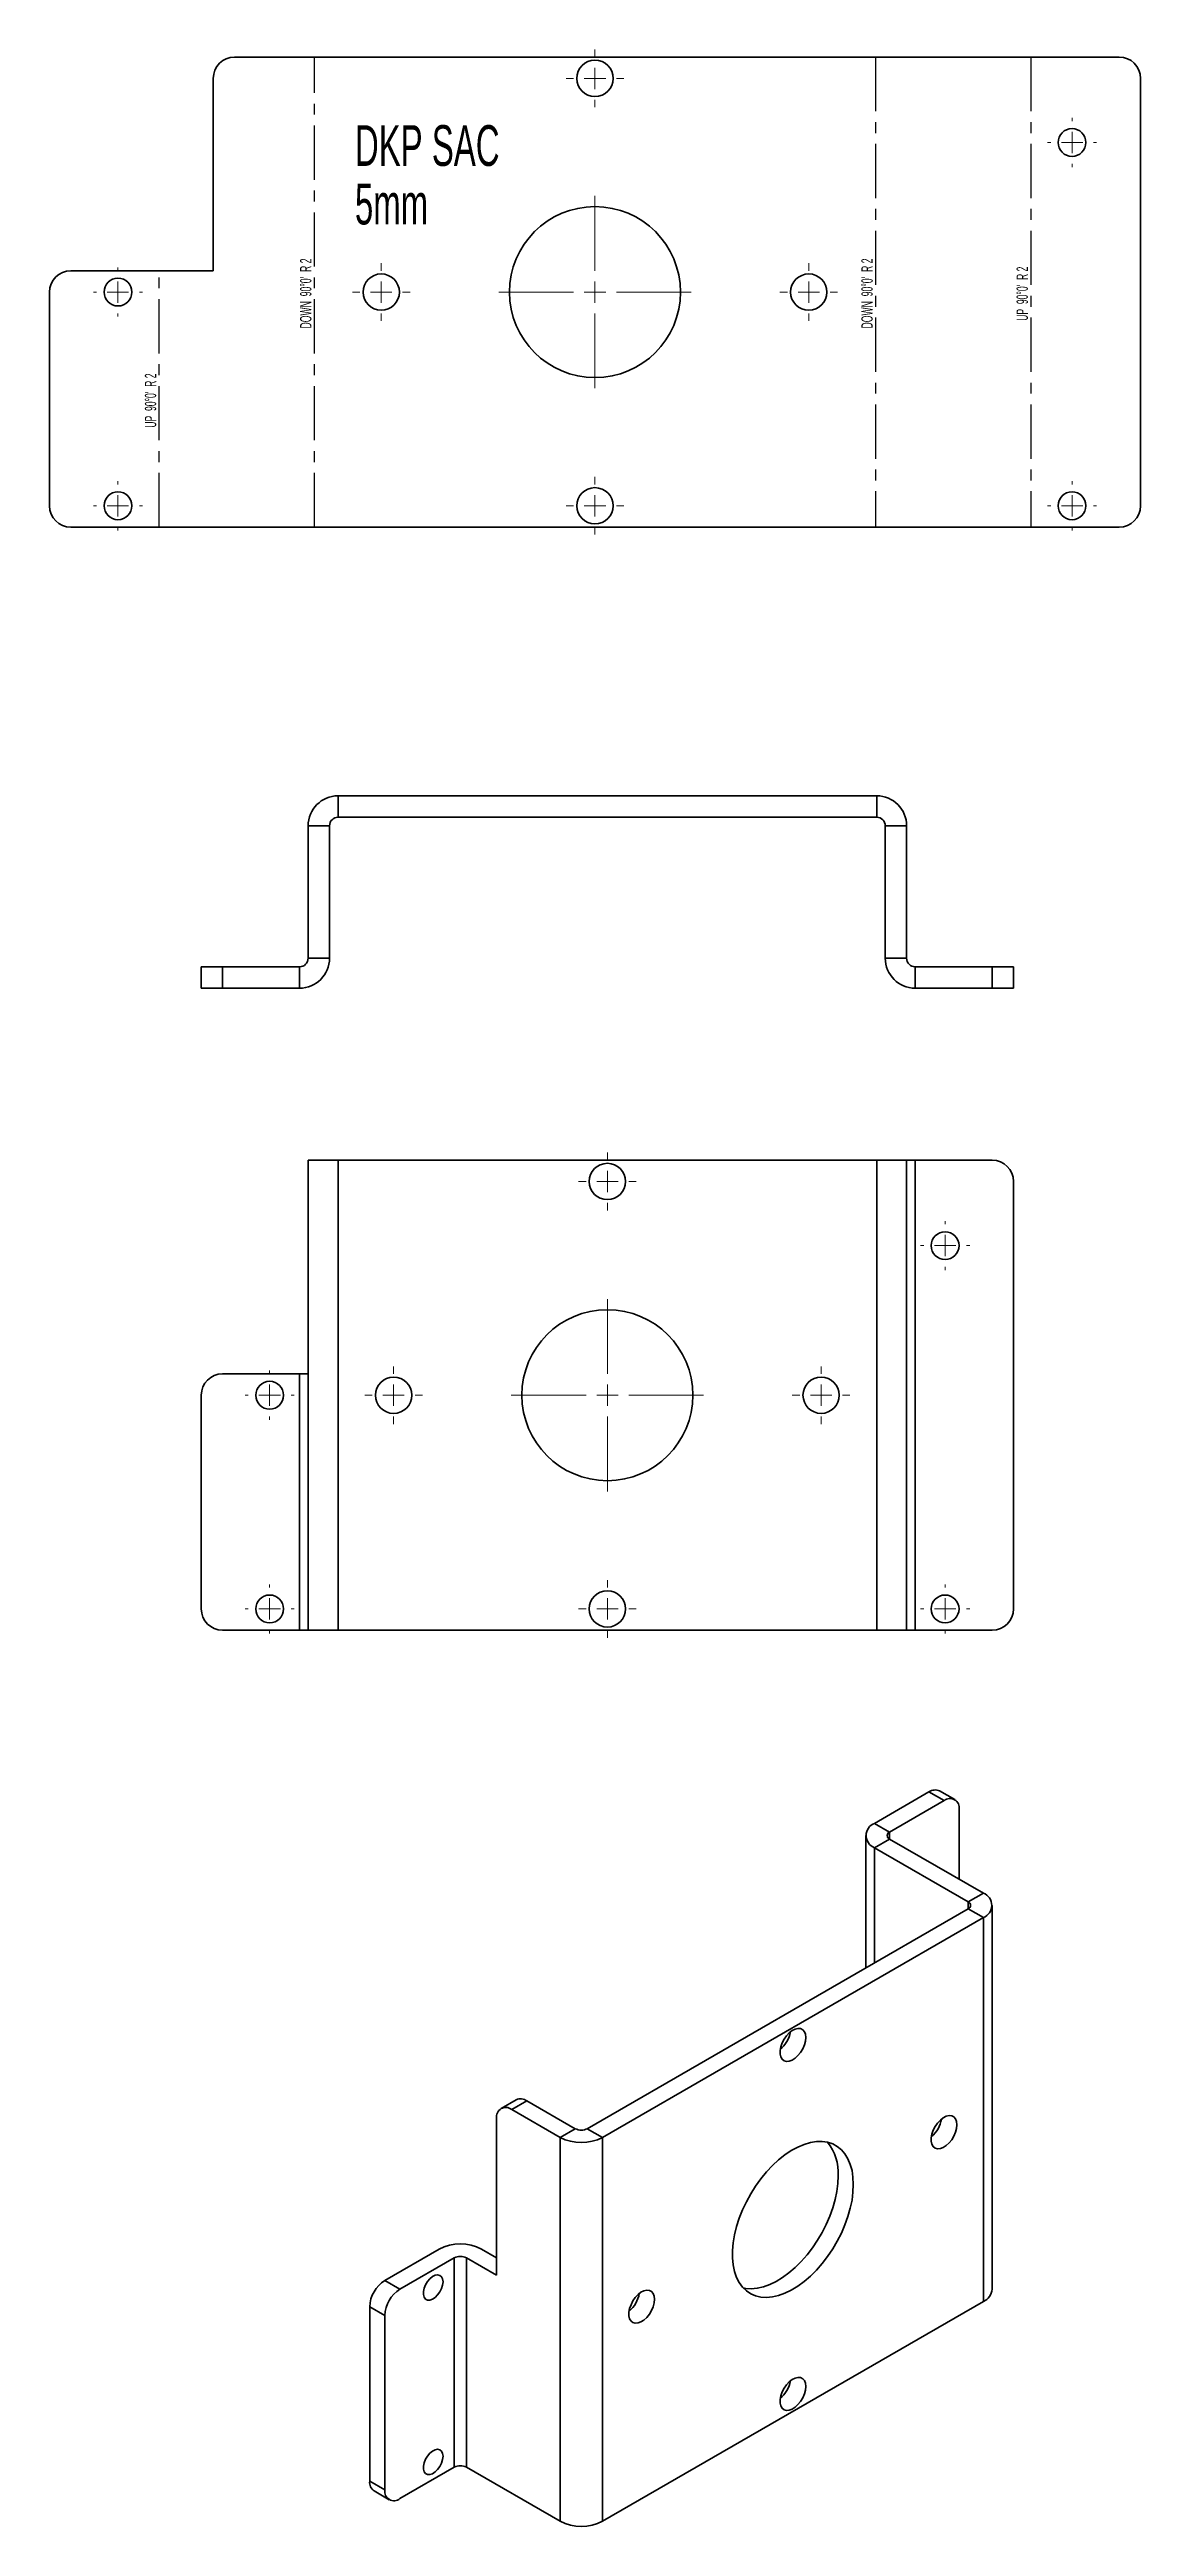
# Model space of a CAD drawing. Header units: millimetres. Extents: x -312 to -57, y -375 to 204.
import ezdxf

# ---------------------------------------------------------------- set-up
doc = ezdxf.new("R2010")
doc.units = ezdxf.units.MM
doc.linetypes.add('CENTERX2', pattern=[20.32, 12.7, -2.54, 2.54, -2.54])
doc.styles.add('SLDTEXTSTYLE0', font='TXT', dxfattribs={"width": 0.5675})
doc.styles.add('SLDTEXTSTYLE1', font='TXT', dxfattribs={"width": 0.572187})
doc.styles.add('SLDTEXTSTYLE2', font='TXT', dxfattribs={"width": 0.605})

# ---------------------------------------------------------------- blocks, each defined once
blk = doc.blocks.new('SW_NOTE_0')
at = {"color": 0, "linetype": 'Continuous', "lineweight": 0, "char_height": 9.525, "attachment_point": 1, "style": 'SLDTEXTSTYLE2'}
for s, insert in [('DKP SAC', (0, 12.28)), ('5mm', (0, -1.42))]:
    blk.add_mtext(s, dxfattribs=dict(at, insert=insert))
blk = doc.blocks.new('SW_CENTERMARKSYMBOL_0')
at = {"color": 0, "linetype": 'Continuous', "lineweight": 18}
for p, q in [((0, 5), (0, 6.75)), ((-5, 0), (-6.75, 0)), ((0, 0), (-2.5, 0)), ((0, 0), (0, 2.5)), ((0, 0), (0, -2.5)), ((0, 0), (2.5, 0)), ((5, 0), (6.75, 0)), ((0, -5), (0, -6.75))]:
    blk.add_line(p, q, dxfattribs=at)
blk = doc.blocks.new('SW_CENTERMARKSYMBOL_1')
at = {"color": 0, "linetype": 'Continuous', "lineweight": 18}
for p, q in [((0, 5), (0, 6.75)), ((-5, 0), (-6.75, 0)), ((0, 0), (-2.5, 0)), ((0, 0), (0, 2.5)), ((0, 0), (0, -2.5)), ((0, 0), (2.5, 0)), ((5, 0), (6.75, 0)), ((0, -5), (0, -6.75))]:
    blk.add_line(p, q, dxfattribs=at)
blk = doc.blocks.new('SW_CENTERMARKSYMBOL_2')
at = {"color": 0, "linetype": 'Continuous', "lineweight": 18}
for p, q in [((0, 5), (0, 6.75)), ((-5, 0), (-6.75, 0)), ((0, 0), (-2.5, 0)), ((0, 0), (0, 2.5)), ((0, 0), (0, -2.5)), ((0, 0), (2.5, 0)), ((5, 0), (6.75, 0)), ((0, -5), (0, -6.75))]:
    blk.add_line(p, q, dxfattribs=at)
blk = doc.blocks.new('SW_CENTERMARKSYMBOL_3')
at = {"color": 0, "linetype": 'Continuous', "lineweight": 18}
for p, q in [((0, 5), (0, 6.75)), ((-5, 0), (-6.75, 0)), ((0, 0), (-2.5, 0)), ((0, 0), (0, 2.5)), ((0, 0), (0, -2.5)), ((0, 0), (2.5, 0)), ((5, 0), (6.75, 0)), ((0, -5), (0, -6.75))]:
    blk.add_line(p, q, dxfattribs=at)
blk = doc.blocks.new('SW_CENTERMARKSYMBOL_4')
at = {"color": 0, "linetype": 'Continuous', "lineweight": 18}
for p, q in [((0, 5), (0, 22.5)), ((-5, 0), (-22.5, 0)), ((0, 0), (-2.5, 0)), ((0, 0), (0, 2.5)), ((0, 0), (0, -2.5)), ((0, 0), (2.5, 0)), ((5, 0), (22.5, 0)), ((0, -5), (0, -22.5))]:
    blk.add_line(p, q, dxfattribs=at)
blk = doc.blocks.new('SW_CENTERMARKSYMBOL_5')
at = {"color": 0, "linetype": 'Continuous', "lineweight": 18}
for p, q in [((-5, 0), (-5.75, 0)), ((0, 0), (-2.5, 0)), ((0, 5), (0, 5.75)), ((0, 0), (0, 2.5)), ((0, 0), (0, -2.5)), ((0, 0), (2.5, 0)), ((5, 0), (5.75, 0)), ((0, -5), (0, -5.75))]:
    blk.add_line(p, q, dxfattribs=at)
blk = doc.blocks.new('SW_CENTERMARKSYMBOL_6')
at = {"color": 0, "linetype": 'Continuous', "lineweight": 18}
for p, q in [((-5, 0), (-5.75, 0)), ((0, 0), (-2.5, 0)), ((0, 5), (0, 5.75)), ((0, 0), (0, 2.5)), ((0, 0), (0, -2.5)), ((0, 0), (2.5, 0)), ((5, 0), (5.75, 0)), ((0, -5), (0, -5.75))]:
    blk.add_line(p, q, dxfattribs=at)
blk = doc.blocks.new('SW_CENTERMARKSYMBOL_7')
at = {"color": 0, "linetype": 'Continuous', "lineweight": 18}
for p, q in [((-5, 0), (-5.75, 0)), ((0, 0), (-2.5, 0)), ((0, 5), (0, 5.75)), ((0, 0), (0, 2.5)), ((0, 0), (0, -2.5)), ((0, 0), (2.5, 0)), ((5, 0), (5.75, 0)), ((0, -5), (0, -5.75))]:
    blk.add_line(p, q, dxfattribs=at)
blk = doc.blocks.new('SW_CENTERMARKSYMBOL_8')
at = {"color": 0, "linetype": 'Continuous', "lineweight": 18}
for p, q in [((-5, 0), (-5.75, 0)), ((0, 0), (-2.5, 0)), ((0, 5), (0, 5.75)), ((0, 0), (0, 2.5)), ((0, 0), (0, -2.5)), ((0, 0), (2.5, 0)), ((5, 0), (5.75, 0)), ((0, -5), (0, -5.75))]:
    blk.add_line(p, q, dxfattribs=at)
blk = doc.blocks.new('SW_CENTERMARKSYMBOL_9')
at = {"color": 0, "linetype": 'Continuous', "lineweight": 18}
for p, q in [((0, 5), (0, 6.75)), ((-5, 0), (-6.75, 0)), ((0, 0), (-2.5, 0)), ((0, 0), (0, 2.5)), ((0, 0), (0, -2.5)), ((0, 0), (2.5, 0)), ((5, 0), (6.75, 0)), ((0, -5), (0, -6.75))]:
    blk.add_line(p, q, dxfattribs=at)
blk = doc.blocks.new('SW_CENTERMARKSYMBOL_10')
at = {"color": 0, "linetype": 'Continuous', "lineweight": 18}
for p, q in [((0, 5), (0, 6.75)), ((-5, 0), (-6.75, 0)), ((0, 0), (-2.5, 0)), ((0, 0), (0, 2.5)), ((0, 0), (0, -2.5)), ((0, 0), (2.5, 0)), ((5, 0), (6.75, 0)), ((0, -5), (0, -6.75))]:
    blk.add_line(p, q, dxfattribs=at)
blk = doc.blocks.new('SW_CENTERMARKSYMBOL_11')
at = {"color": 0, "linetype": 'Continuous', "lineweight": 18}
for p, q in [((0, 5), (0, 6.75)), ((-5, 0), (-6.75, 0)), ((0, 0), (-2.5, 0)), ((0, 0), (0, 2.5)), ((0, 0), (0, -2.5)), ((0, 0), (2.5, 0)), ((5, 0), (6.75, 0)), ((0, -5), (0, -6.75))]:
    blk.add_line(p, q, dxfattribs=at)
blk = doc.blocks.new('SW_CENTERMARKSYMBOL_12')
at = {"color": 0, "linetype": 'Continuous', "lineweight": 18}
for p, q in [((0, 5), (0, 6.75)), ((-5, 0), (-6.75, 0)), ((0, 0), (-2.5, 0)), ((0, 0), (0, 2.5)), ((0, 0), (0, -2.5)), ((0, 0), (2.5, 0)), ((5, 0), (6.75, 0)), ((0, -5), (0, -6.75))]:
    blk.add_line(p, q, dxfattribs=at)
blk = doc.blocks.new('SW_CENTERMARKSYMBOL_13')
at = {"color": 0, "linetype": 'Continuous', "lineweight": 18}
for p, q in [((0, 5), (0, 22.5)), ((-5, 0), (-22.5, 0)), ((0, 0), (-2.5, 0)), ((0, 0), (0, 2.5)), ((0, 0), (0, -2.5)), ((0, 0), (2.5, 0)), ((5, 0), (22.5, 0)), ((0, -5), (0, -22.5))]:
    blk.add_line(p, q, dxfattribs=at)
blk = doc.blocks.new('SW_CENTERMARKSYMBOL_14')
at = {"color": 0, "linetype": 'Continuous', "lineweight": 18}
for p, q in [((-5, 0), (-5.75, 0)), ((0, 0), (-2.5, 0)), ((0, 5), (0, 5.75)), ((0, 0), (0, 2.5)), ((0, 0), (0, -2.5)), ((0, 0), (2.5, 0)), ((5, 0), (5.75, 0)), ((0, -5), (0, -5.75))]:
    blk.add_line(p, q, dxfattribs=at)
blk = doc.blocks.new('SW_CENTERMARKSYMBOL_15')
at = {"color": 0, "linetype": 'Continuous', "lineweight": 18}
for p, q in [((-5, 0), (-5.75, 0)), ((0, 0), (-2.5, 0)), ((0, 5), (0, 5.75)), ((0, 0), (0, 2.5)), ((0, 0), (0, -2.5)), ((0, 0), (2.5, 0)), ((5, 0), (5.75, 0)), ((0, -5), (0, -5.75))]:
    blk.add_line(p, q, dxfattribs=at)
blk = doc.blocks.new('SW_CENTERMARKSYMBOL_16')
at = {"color": 0, "linetype": 'Continuous', "lineweight": 18}
for p, q in [((-5, 0), (-5.75, 0)), ((0, 0), (-2.5, 0)), ((0, 5), (0, 5.75)), ((0, 0), (0, 2.5)), ((0, 0), (0, -2.5)), ((0, 0), (2.5, 0)), ((5, 0), (5.75, 0)), ((0, -5), (0, -5.75))]:
    blk.add_line(p, q, dxfattribs=at)
blk = doc.blocks.new('SW_CENTERMARKSYMBOL_17')
at = {"color": 0, "linetype": 'Continuous', "lineweight": 18}
for p, q in [((-5, 0), (-5.75, 0)), ((0, 0), (-2.5, 0)), ((0, 5), (0, 5.75)), ((0, 0), (0, 2.5)), ((0, 0), (0, -2.5)), ((0, 0), (2.5, 0)), ((5, 0), (5.75, 0)), ((0, -5), (0, -5.75))]:
    blk.add_line(p, q, dxfattribs=at)

msp = doc.modelspace()

# ---------------------------------------------------------------- linework, layer by layer
at = {"color": 7, "linetype": 'Continuous', "lineweight": 35}
for p, q in [((-273.41, 152.63), (-273.41, 197.63)), ((-61.53, 202.63), (-268.41, 202.63)), ((-56.53, 197.63), (-56.53, 97.63)), ((-273.41, 152.63), (-306.7, 152.63)), ((-311.7, 147.63), (-311.7, 97.63)), ((-61.53, 92.63), (-306.7, 92.63)), ((-244.22, 29.77), (-244.22, 24.77)), ((-118.22, 29.77), (-244.22, 29.77)), ((-118.22, 24.77), (-118.22, 29.77)), ((-118.22, 24.77), (-244.22, 24.77)), ((-246.22, 22.77), (-251.22, 22.77)), ((-251.22, 22.77), (-251.22, -8.23)), ((-246.22, 22.77), (-246.22, -8.23)), ((-111.22, 22.77), (-116.22, 22.77)), ((-116.22, -8.23), (-116.22, 22.77)), ((-111.22, -8.23), (-111.22, 22.77)), ((-276.22, -15.23), (-276.22, -10.23)), ((-276.22, -10.23), (-271.22, -10.23)), ((-271.22, -10.23), (-271.22, -15.23)), ((-253.22, -10.23), (-271.22, -10.23)), ((-253.22, -15.23), (-253.22, -10.23)), ((-251.22, -8.23), (-246.22, -8.23)), ((-116.22, -8.23), (-111.22, -8.23)), ((-109.22, -10.23), (-109.22, -15.23)), ((-91.22, -10.23), (-109.22, -10.23)), ((-91.22, -15.23), (-91.22, -10.23)), ((-91.22, -10.23), (-86.22, -10.23)), ((-86.22, -10.23), (-86.22, -15.23)), ((-271.22, -15.23), (-276.22, -15.23)), ((-253.22, -15.23), (-271.22, -15.23)), ((-91.22, -15.23), (-109.22, -15.23)), ((-86.22, -15.23), (-91.22, -15.23)), ((-251.22, -55.46), (-251.22, -165.46)), ((-244.22, -55.46), (-251.22, -55.46)), ((-244.22, -55.46), (-244.22, -165.46)), ((-118.22, -55.46), (-244.22, -55.46)), ((-118.22, -55.46), (-118.22, -165.46)), ((-111.22, -55.46), (-118.22, -55.46)), ((-111.22, -55.46), (-111.22, -165.46)), ((-109.22, -55.46), (-111.22, -55.46)), ((-109.22, -55.46), (-109.22, -165.46)), ((-91.22, -55.46), (-109.22, -55.46)), ((-86.22, -60.46), (-86.22, -160.46)), ((-271.22, -105.46), (-253.22, -105.46)), ((-253.22, -105.46), (-253.22, -165.46)), ((-253.22, -105.46), (-251.22, -105.46)), ((-276.22, -110.46), (-276.22, -160.46)), ((-253.22, -165.46), (-271.22, -165.46)), ((-251.22, -165.46), (-253.22, -165.46)), ((-244.22, -165.46), (-251.22, -165.46)), ((-118.22, -165.46), (-244.22, -165.46)), ((-111.22, -165.46), (-118.22, -165.46)), ((-109.22, -165.46), (-111.22, -165.46)), ((-91.22, -165.46), (-109.22, -165.46)), ((-106.01, -203.28), (-118.74, -210.63)), ((-102.47, -205.32), (-115.2, -212.67)), ((-102.47, -205.32), (-106.01, -203.28)), ((-99.97, -205.08), (-103.51, -203.04)), ((-98.94, -207.37), (-98.94, -223.69)), ((-120.79, -213.49), (-120.79, -244.47)), ((-118.74, -210.63), (-115.2, -212.67)), ((-115.2, -214.31), (-118.74, -216.35)), ((-115.2, -212.67), (-115.2, -214.31)), ((-115.2, -214.31), (-93.28, -226.96)), ((-118.74, -216.35), (-96.82, -229)), ((-118.74, -216.35), (-118.74, -243.29)), ((-96.82, -230.63), (-185.91, -282.07)), ((-96.82, -229), (-93.28, -226.96)), ((-96.82, -229), (-96.82, -230.63)), ((-93.28, -232.67), (-96.82, -230.63)), ((-91.23, -319.64), (-91.23, -229.82)), ((-93.28, -232.67), (-182.38, -284.11)), ((-93.28, -232.67), (-93.28, -322.49)), ((-202.55, -275.29), (-206.09, -277.33)), ((-200.05, -275.54), (-203.59, -277.58)), ((-192.27, -284.11), (-203.59, -277.58)), ((-188.74, -282.07), (-200.05, -275.54)), ((-207.12, -316.36), (-207.12, -279.62)), ((-192.27, -284.11), (-188.74, -282.07)), ((-185.91, -282.07), (-182.38, -284.11)), ((-192.27, -284.11), (-192.27, -373.93)), ((-182.38, -284.11), (-182.38, -373.93)), ((-233.29, -317.59), (-220.56, -310.24)), ((-229.75, -319.63), (-217.02, -312.28)), ((-217.02, -312.28), (-217.02, -361.27)), ((-214.19, -312.28), (-214.19, -361.27)), ((-207.12, -316.36), (-214.19, -312.28)), ((-207.12, -312.28), (-210.66, -310.24)), ((-233.29, -317.59), (-229.75, -319.63)), ((-233.29, -325.75), (-236.82, -323.71)), ((-236.82, -323.71), (-236.82, -364.54)), ((-93.28, -322.49), (-182.38, -373.93)), ((-233.29, -325.75), (-233.29, -366.58)), ((-236.82, -364.54), (-233.29, -366.58)), ((-217.02, -361.27), (-229.75, -368.62)), ((-192.27, -373.93), (-214.19, -361.27)), ((-235.79, -366.83), (-232.25, -368.87))]:
    msp.add_line(p, q, dxfattribs=at)
at = {"color": 7, "linetype": 'CENTERX2'}
for p, q in [((-249.76, 92.63), (-249.76, 202.63)), ((-118.47, 202.63), (-118.47, 92.63)), ((-82.18, 202.63), (-82.18, 92.63)), ((-286.06, 92.63), (-286.06, 152.63))]:
    msp.add_line(p, q, dxfattribs=at)
at = {"color": 7, "linetype": 'Continuous', "lineweight": 35, "flags": 128}
for points in [[(-134.82, -260.74), (-134.9, -259.99), (-135.14, -259.37), (-135.53, -258.91), (-136.03, -258.65), (-136.64, -258.6), (-137.31, -258.76), (-138, -259.11), (-138.69, -259.65), (-139.33, -260.34), (-139.89, -261.14), (-140.34, -262.02), (-140.65, -262.92), (-140.81, -263.79), (-140.81, -264.6), (-140.65, -265.29), (-140.34, -265.83), (-139.89, -266.19), (-139.33, -266.35), (-138.69, -266.3), (-138, -266.04), (-137.31, -265.59), (-136.64, -264.97), (-136.03, -264.22), (-135.53, -263.38), (-135.14, -262.48), (-134.9, -261.59), (-134.82, -260.74)], [(-99.47, -281.16), (-99.55, -280.4), (-99.79, -279.78), (-100.17, -279.33), (-100.68, -279.07), (-101.28, -279.02), (-101.95, -279.17), (-102.65, -279.53), (-103.33, -280.06), (-103.97, -280.75), (-104.53, -281.56), (-104.98, -282.43), (-105.3, -283.33), (-105.46, -284.21), (-105.46, -285.02), (-105.3, -285.71), (-104.98, -286.25), (-104.53, -286.61), (-103.97, -286.76), (-103.33, -286.71), (-102.65, -286.46), (-101.95, -286.01), (-101.28, -285.39), (-100.68, -284.64), (-100.17, -283.79), (-99.79, -282.9), (-99.55, -282), (-99.47, -281.16)], [(-123.69, -295.14), (-123.77, -293.45), (-124, -291.87), (-124.4, -290.42), (-124.95, -289.12), (-125.64, -287.98), (-126.48, -287.01), (-127.44, -286.22), (-128.51, -285.63), (-129.7, -285.24), (-130.97, -285.06), (-132.33, -285.08), (-133.74, -285.31), (-135.21, -285.74), (-136.7, -286.37), (-138.2, -287.19), (-139.7, -288.2), (-141.18, -289.37), (-142.62, -290.71), (-144.01, -292.18), (-145.33, -293.79), (-146.56, -295.5), (-147.69, -297.3), (-148.71, -299.16), (-149.61, -301.08), (-150.38, -303.02), (-151, -304.96), (-151.47, -306.88), (-151.79, -308.76), (-151.95, -310.58), (-151.95, -312.32), (-151.79, -313.96), (-151.47, -315.47), (-151, -316.85), (-150.38, -318.08), (-149.61, -319.13), (-148.71, -320.01), (-147.69, -320.7), (-146.56, -321.19), (-145.33, -321.48), (-144.01, -321.56), (-142.62, -321.43), (-141.18, -321.1), (-139.7, -320.57), (-138.2, -319.84), (-136.7, -318.93), (-135.21, -317.84), (-133.74, -316.58), (-132.33, -315.17), (-130.97, -313.63), (-129.7, -311.97), (-128.51, -310.21), (-127.44, -308.38), (-126.48, -306.49), (-125.64, -304.56), (-124.95, -302.61), (-124.4, -300.68), (-124, -298.77), (-123.77, -296.92), (-123.69, -295.14)], [(-149.44, -319.33), (-148.86, -319.43), (-147.55, -319.52), (-146.16, -319.39), (-144.72, -319.06), (-143.24, -318.53), (-141.74, -317.8), (-140.23, -316.89), (-138.74, -315.8), (-137.28, -314.54), (-135.86, -313.13), (-134.51, -311.59), (-133.23, -309.93), (-132.05, -308.17), (-130.97, -306.34), (-130.01, -304.45), (-129.18, -302.52), (-128.48, -300.57), (-127.94, -298.64), (-127.54, -296.73), (-127.3, -294.88), (-127.22, -293.1)], [(-219.67, -317.89), (-219.76, -317.23), (-220.01, -316.71), (-220.4, -316.38), (-220.92, -316.25), (-221.51, -316.35), (-222.13, -316.66), (-222.74, -317.16), (-223.3, -317.82), (-223.76, -318.58), (-224.08, -319.38), (-224.25, -320.17), (-224.25, -320.9), (-224.08, -321.5), (-223.76, -321.92), (-223.3, -322.15), (-222.74, -322.17), (-222.13, -321.96), (-221.51, -321.55), (-220.92, -320.97), (-220.4, -320.25), (-220.01, -319.47), (-219.76, -318.66), (-219.67, -317.89)], [(-170.18, -321.98), (-170.26, -321.22), (-170.5, -320.6), (-170.88, -320.15), (-171.39, -319.89), (-171.99, -319.84), (-172.66, -319.99), (-173.36, -320.35), (-174.04, -320.88), (-174.69, -321.57), (-175.24, -322.38), (-175.69, -323.25), (-176.01, -324.15), (-176.17, -325.03), (-176.17, -325.84), (-176.01, -326.53), (-175.69, -327.07), (-175.24, -327.43), (-174.69, -327.58), (-174.04, -327.53), (-173.36, -327.28), (-172.66, -326.83), (-171.99, -326.21), (-171.39, -325.46), (-170.88, -324.61), (-170.5, -323.72), (-170.26, -322.82), (-170.18, -321.98)], [(-134.82, -342.39), (-134.9, -341.64), (-135.14, -341.02), (-135.53, -340.57), (-136.03, -340.31), (-136.64, -340.25), (-137.31, -340.41), (-138, -340.76), (-138.69, -341.3), (-139.33, -341.99), (-139.89, -342.79), (-140.34, -343.67), (-140.65, -344.57), (-140.81, -345.45), (-140.81, -346.25), (-140.65, -346.95), (-140.34, -347.48), (-139.89, -347.84), (-139.33, -348), (-138.69, -347.95), (-138, -347.69), (-137.31, -347.24), (-136.64, -346.63), (-136.03, -345.88), (-135.53, -345.03), (-135.14, -344.14), (-134.9, -343.24), (-134.82, -342.39)], [(-219.67, -358.72), (-219.76, -358.05), (-220.01, -357.54), (-220.4, -357.2), (-220.92, -357.08), (-221.51, -357.18), (-222.13, -357.49), (-222.74, -357.99), (-223.3, -358.65), (-223.76, -359.4), (-224.08, -360.21), (-224.25, -361), (-224.25, -361.72), (-224.08, -362.32), (-223.76, -362.75), (-223.3, -362.98), (-222.74, -362.99), (-222.13, -362.79), (-221.51, -362.38), (-220.92, -361.79), (-220.4, -361.08), (-220.01, -360.29), (-219.76, -359.49), (-219.67, -358.72)]]:
    msp.add_lwpolyline(points, dxfattribs=at)
at = {"color": 7, "linetype": 'Continuous', "lineweight": 35}
for centre, radius in [((-184.12, 197.63), 4.25), ((-72.53, 182.63), 3.25), ((-184.12, 147.63), 20), ((-295.7, 147.63), 3.25), ((-234.12, 147.63), 4.25), ((-134.12, 147.63), 4.25), ((-295.7, 97.63), 3.25), ((-184.12, 97.63), 4.25), ((-72.53, 97.63), 3.25), ((-181.22, -60.46), 4.25), ((-102.22, -75.46), 3.25), ((-181.22, -110.46), 20), ((-260.22, -110.46), 3.25), ((-231.22, -110.46), 4.25), ((-131.22, -110.46), 4.25), ((-181.22, -160.46), 4.25), ((-260.22, -160.46), 3.25), ((-102.22, -160.46), 3.25)]:
    msp.add_circle(centre, radius, dxfattribs=at)
for centre, radius, start, end in [((-268.41, 197.63), 5, 90, 180), ((-61.53, 197.63), 5, 0, 90), ((-306.7, 147.63), 5, 90, 180), ((-306.7, 97.63), 5, 180, 270), ((-61.53, 97.63), 5, 270, 0), ((-244.22, 22.77), 7, 90, 180), ((-118.22, 22.77), 7, 0, 90), ((-244.22, 22.77), 2, 90, 180), ((-118.22, 22.77), 2, 0, 90), ((-253.22, -8.23), 7, 270, 0), ((-253.22, -8.23), 2, 270, 0), ((-109.22, -8.23), 7, 180, 270), ((-109.22, -8.23), 2, 180, 270), ((-91.22, -60.46), 5, 0, 90), ((-271.22, -110.46), 5, 90, 180), ((-271.22, -160.46), 5, 180, 270), ((-91.22, -160.46), 5, 270, 0), ((-104.54, -205.33), 2.51, 65.69288, 125.61758), ((-101.09, -207.02), 2.18, 350.78596, 129.20329), ((-117.65, -213.49), 3.06, 110.78342, 249.21658), ((-114.89, -213.49), 0.873, 110.78342, 249.21658), ((-97.12, -229.82), 0.873, 290.78342, 69.21658), ((-94.36, -229.82), 3.06, 290.78342, 69.21658), ((-145.1, -258.28), 6.78, 309.63191, 350.37347), ((-204.97, -279.27), 2.18, 50.79671, 189.21404), ((-201.52, -277.58), 2.51, 54.38242, 114.30712), ((-187.32, -279.34), 3.07, 242.60967, 297.39033), ((-109.74, -278.69), 6.78, 309.63191, 350.37347), ((-187.32, -274.56), 10.76, 242.60967, 297.39033), ((-138.6, -292.42), 11.4, 356.61271, 39.09154), ((-215.61, -319.79), 10.76, 62.60967, 117.39033), ((-215.61, -315.01), 3.07, 62.60967, 117.39033), ((-229.15, -324.06), 7.68, 122.60548, 177.39452), ((-225.61, -326.1), 7.68, 122.60548, 177.39452), ((-180.45, -319.51), 6.78, 309.63191, 350.37347), ((-94.73, -319.29), 3.52, 294.37466, 354.3052), ((-145.1, -339.93), 6.78, 309.63191, 350.37347), ((-234.37, -364.81), 2.46, 173.70115, 234.98667), ((-215.61, -364), 3.07, 62.60967, 117.39033), ((-231.13, -366.93), 2.18, 170.78596, 309.20329), ((-187.32, -364.37), 10.76, 242.60967, 297.39033)]:
    msp.add_arc(centre, radius, start, end, dxfattribs=at)

# ---------------------------------------------------------------- block references
at = {"color": 7, "linetype": 'Continuous', "lineweight": 18}
for name, p in [('SW_CENTERMARKSYMBOL_3', (-184.12, 197.63)), ('SW_CENTERMARKSYMBOL_5', (-72.53, 182.63)), ('SW_CENTERMARKSYMBOL_4', (-184.12, 147.63)), ('SW_CENTERMARKSYMBOL_8', (-295.7, 147.63)), ('SW_CENTERMARKSYMBOL_0', (-234.12, 147.63)), ('SW_CENTERMARKSYMBOL_1', (-134.12, 147.63)), ('SW_CENTERMARKSYMBOL_2', (-184.12, 97.63)), ('SW_CENTERMARKSYMBOL_7', (-295.7, 97.63)), ('SW_CENTERMARKSYMBOL_6', (-72.53, 97.63)), ('SW_CENTERMARKSYMBOL_12', (-181.22, -60.46)), ('SW_CENTERMARKSYMBOL_14', (-102.22, -75.46)), ('SW_CENTERMARKSYMBOL_13', (-181.22, -110.46)), ('SW_CENTERMARKSYMBOL_9', (-231.22, -110.46)), ('SW_CENTERMARKSYMBOL_10', (-131.22, -110.46)), ('SW_CENTERMARKSYMBOL_17', (-260.22, -110.46)), ('SW_CENTERMARKSYMBOL_16', (-260.22, -160.46)), ('SW_CENTERMARKSYMBOL_11', (-181.22, -160.46)), ('SW_CENTERMARKSYMBOL_15', (-102.22, -160.46))]:
    msp.add_blockref(name, p, dxfattribs=at)
at = {"color": 7, "linetype": 'Continuous', "lineweight": 0}
msp.add_blockref('SW_NOTE_0', (-240.27, 174.4), dxfattribs=at)

# ---------------------------------------------------------------- texts
at = {"color": 7, "linetype": 'Continuous', "lineweight": 0, "char_height": 2.6458, "attachment_point": 2, "rotation": 90}
for s, insert, style in [("DOWN  90°0'  R 2", (-253.1, 147.3), 'SLDTEXTSTYLE1'), ("DOWN  90°0'  R 2", (-121.81, 147.3), 'SLDTEXTSTYLE1'), ("UP  90°0'  R 2", (-85.51, 147.25), 'SLDTEXTSTYLE0'), ("UP  90°0'  R 2", (-289.4, 122.25), 'SLDTEXTSTYLE0')]:
    msp.add_mtext(s, dxfattribs=dict(at, insert=insert, style=style))

doc.saveas('drawing.dxf')
